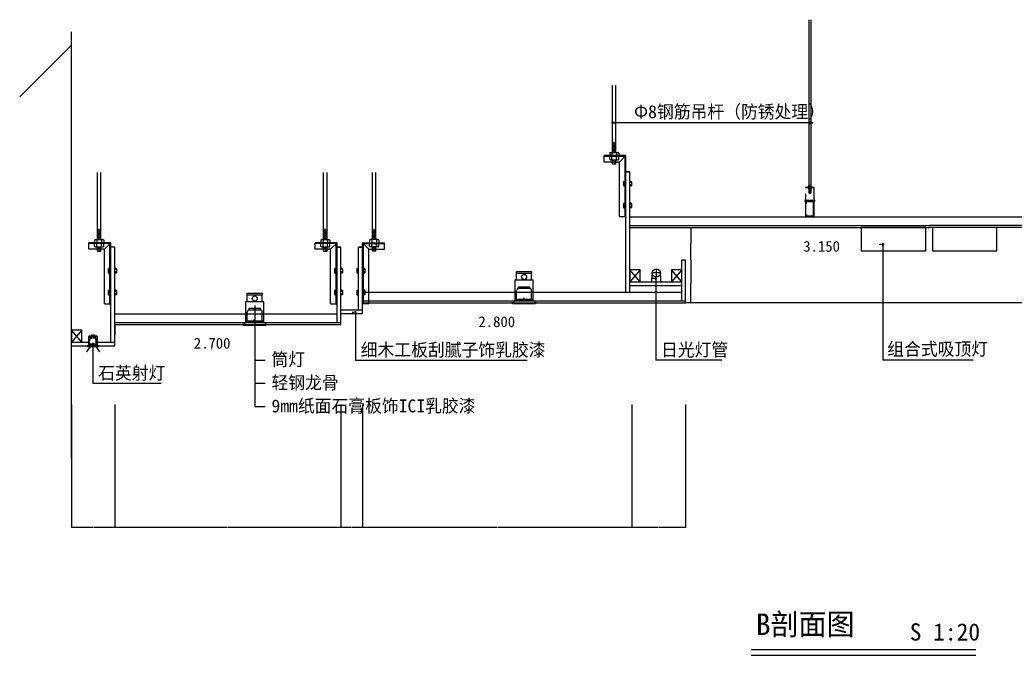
# Model space of a CAD drawing. Header units: metres. Extents: x 31158 to 39558, y -620 to 2330.
# Drawn here: x 31158 to 35777, y -620 to 2330 of the extents above; entities that cross this region are included whole.
import ezdxf

# ---------------------------------------------------------------- set-up
doc = ezdxf.new("R2010")
doc.units = ezdxf.units.M
for name, color, linetype in [('2', 96, 'Continuous'), ('20', 1, 'Continuous'), ('3', 2, 'Continuous'), ('5', 5, 'Continuous'), ('6', 1, 'Continuous'), ('7', 7, 'Continuous'), ('8', 7, 'Continuous'), ('D', 3, 'Continuous'), ('PUB_DIM', 3, 'Continuous'), ('PUB_TEXT', 7, 'Continuous'), ('家具', 2, 'Continuous')]:
    doc.layers.add(name, color=color, linetype=linetype)
doc.dimstyles.get("Standard").update_dxf_attribs({"dimtxt": 2.5, "dimasz": 2.5, "dimexe": 1.25, "dimexo": 0.625, "dimtad": 1, "dimcen": 2.5, "dimazin": 3, "dimtfac": 1, "dimtmove": 0, "dimatfit": 3})

# ---------------------------------------------------------------- blocks, each defined once
blk = doc.blocks.new('A$C4A56615C')
at = {"layer": '5'}
for p, q in [((101.83, 282.82), (0, 282.82)), ((0, 252.82), (0, 282.82)), ((97.83, 278.82), (0, 278.82)), ((71.83, 252.82), (101.83, 282.82)), ((97.83, 0), (97.83, 278.82)), ((101.83, 0), (101.83, 282.82)), ((39.35, 252.82), (0, 252.82)), ((71.83, 252.82), (55.35, 252.82)), ((71.83, 0), (71.83, 252.82)), ((71.83, 0), (101.83, 0))]:
    blk.add_line(p, q, dxfattribs=at)
at = {"layer": 'D'}
for p, q in [((55.35, 341.47), (39.35, 345.41)), ((55.35, 335.28), (39.35, 339.22)), ((55.35, 329.09), (39.35, 333.04)), ((55.35, 322.91), (39.35, 326.85)), ((55.35, 316.72), (39.35, 320.67)), ((55.35, 310.54), (39.35, 314.48)), ((55.35, 304.35), (39.35, 308.29)), ((55.35, 298.17), (39.35, 302.11)), ((55.35, 259.64), (39.35, 263.58)), ((55.35, 253.46), (39.35, 257.4)), ((55.35, 247.27), (39.35, 251.21))]:
    blk.add_line(p, q, dxfattribs=at)
at = {"layer": '家具', "color": 3}
for p, q in [((39.35, 298.17), (39.35, 609.46)), ((55.35, 298.17), (55.35, 609.46)), ((29.18, 298.17), (26.55, 295.54)), ((26.55, 295.54), (26.55, 282.82)), ((26.55, 266.1), (26.55, 278.82)), ((29.18, 298.17), (66.16, 298.17)), ((36.77, 295.54), (34.14, 298.17)), ((39.46, 298.17), (36.83, 295.54)), ((36.83, 295.54), (36.83, 282.82)), ((36.83, 266.1), (36.83, 278.82)), ((57.92, 295.54), (55.29, 298.17)), ((60.61, 298.17), (57.98, 295.54)), ((57.98, 295.54), (57.98, 282.82)), ((57.98, 266.1), (57.98, 278.82)), ((68.79, 295.54), (66.16, 298.17)), ((68.79, 295.54), (68.79, 282.82)), ((68.79, 266.1), (68.79, 278.82)), ((29.18, 263.47), (26.55, 266.1)), ((29.18, 263.47), (66.16, 263.47)), ((36.77, 266.1), (34.14, 263.47)), ((39.46, 263.47), (36.83, 266.1)), ((39.35, 244.21), (39.35, 263.58)), ((39.35, 244.21), (55.35, 244.21)), ((57.92, 266.1), (55.29, 263.47)), ((55.35, 244.21), (55.35, 263.53)), ((60.61, 263.47), (57.98, 266.1)), ((68.79, 266.1), (66.16, 263.47)), ((90.16, 161.83), (91.47, 163.15)), ((90.16, 161.83), (90.16, 143.34)), ((91.47, 158.04), (90.16, 159.35)), ((90.16, 156.69), (91.47, 158.01)), ((91.47, 147.46), (90.16, 148.78)), ((90.16, 146.12), (91.47, 147.43)), ((91.47, 142.03), (90.16, 143.34)), ((91.47, 163.15), (97.83, 163.15)), ((91.47, 158.01), (97.83, 158.01)), ((91.47, 147.43), (97.83, 147.43)), ((91.47, 142.03), (97.83, 142.03)), ((126.19, 163.15), (119.83, 163.15)), ((126.19, 158.01), (119.83, 158.01)), ((126.19, 147.43), (119.83, 147.43)), ((126.19, 142.03), (119.83, 142.03)), ((127.51, 161.83), (126.19, 163.15)), ((126.19, 158.04), (127.51, 159.35)), ((127.51, 156.69), (126.19, 158.01)), ((126.19, 147.46), (127.51, 148.78)), ((127.51, 146.12), (126.19, 147.43)), ((126.19, 142.03), (127.51, 143.34)), ((127.51, 161.83), (127.51, 143.34)), ((90.16, 60.81), (91.47, 62.12)), ((90.16, 60.81), (90.16, 42.32)), ((91.47, 57.01), (90.16, 58.32)), ((90.16, 55.66), (91.47, 56.98)), ((91.47, 46.44), (90.16, 47.75)), ((90.16, 45.09), (91.47, 46.41)), ((91.47, 62.12), (97.83, 62.12)), ((91.47, 56.98), (97.83, 56.98)), ((91.47, 46.41), (97.83, 46.41)), ((126.19, 62.12), (119.83, 62.12)), ((126.19, 56.98), (119.83, 56.98)), ((126.19, 46.41), (119.83, 46.41)), ((127.51, 60.81), (126.19, 62.12)), ((126.19, 57.01), (127.51, 58.32)), ((127.51, 55.66), (126.19, 56.98)), ((126.19, 46.44), (127.51, 47.75)), ((127.51, 45.09), (126.19, 46.41)), ((127.51, 60.81), (127.51, 42.32)), ((91.47, 41), (90.16, 42.32)), ((91.47, 41), (97.83, 41)), ((126.19, 41), (119.83, 41)), ((126.19, 41), (127.51, 42.32))]:
    blk.add_line(p, q, dxfattribs=at)
blk = doc.blocks.new('A$C199F71E8')
at = {"layer": '7'}
for p, q in [((20.27, 146.94), (20.27, 138.84)), ((21.71, 138.84), (20.27, 138.84)), ((21.71, 108.32), (21.71, 138.84)), ((91.17, 138.84), (21.71, 138.84)), ((21.71, 108.32), (14.13, 108.32)), ((91.17, 108.32), (21.71, 108.32)), ((21.71, 20.14), (21.71, 60.36)), ((30.17, 71.27), (30.17, 78.01)), ((30.17, 78.01), (82.86, 78.01)), ((30.17, 71.27), (82.86, 71.27)), ((82.86, 71.27), (82.86, 78.01)), ((91.33, 20.14), (91.33, 60.36)), ((3.99, 3.2), (109.05, 3.2)), ((14.13, 20.14), (98.9, 20.14)), ((14.13, 13.38), (98.9, 13.38))]:
    blk.add_line(p, q, dxfattribs=at)
for points in [[(14.13, 108.32), (14.13, 13.38), (3.99, 3.2), (0, 3.2), (2.82, 0), (110.22, 0.01), (113, 3.2), (109.05, 3.2), (98.9, 13.38), (98.9, 108.32), (91.17, 108.32), (91.17, 138.84), (92.52, 138.84), (92.52, 146.94), (20.32, 146.94)], [(91.17, 138.84), (53.44, 138.84), (21.79, 138.84)]]:
    blk.add_lwpolyline(points, dxfattribs=at)
blk.add_lwpolyline([(52.17, 20.14), (56.8, 20.14), (56.8, 24), (52.17, 24)], close=True, dxfattribs=at)
blk.add_circle((56.52, 123.42), 11.78, dxfattribs=at)
for centre, start, end in [((33.05, 60.31), 104.69, 179.74), ((79.99, 60.31), 0.26, 75.31)]:
    blk.add_arc(centre, 11.34, start, end, dxfattribs=at)
blk = doc.blocks.new('_DOT')
at = {"color": 0, "linetype": 'ByBlock'}
blk.add_line((-0.5, 0), (-1, 0), dxfattribs=at)
blk.add_lwpolyline([(-0.25, 0, 1), (0.25, 0, 1)], format="xyb", close=True, dxfattribs=at)
blk = doc.blocks.new('_CLOSEDFILLED')
at = {"color": 0, "linetype": 'BYBLOCK'}
blk.add_solid([(-1, 0), (0, 0), (-1, 0)], dxfattribs=at)
blk = doc.blocks.new('*D1')
for p, q in [((31598.3, 543.29), (31598.3, -26.55)), ((32648.3, 543.29), (32648.3, -26.55)), ((32121.3, -26.55), (31598.05, -26.55)), ((32648.55, -26.55), (32125.3, -26.55))]:
    blk.add_line(p, q)
at = {"layer": 'Defpoints'}
for p in [(31598.3, 543.29), (32648.3, 543.29), (32648.3, -26.55)]:
    blk.add_point(p, dxfattribs=at)
at = {"layer": 'PUB_DIM', "xscale": 0.25, "yscale": 0.25}
blk.add_blockref('_CLOSEDFILLED', (31598.3, -26.55), dxfattribs=at)
at = {"layer": 'PUB_DIM', "xscale": 0.25, "yscale": 0.25, "rotation": 180}
blk.add_blockref('_CLOSEDFILLED', (32648.3, -26.55), dxfattribs=at)
at = {"layer": 'PUB_DIM', "insert": (32123.3, -26.55), "char_height": 1, "attachment_point": 5}
blk.add_mtext('1050', dxfattribs=at)
blk = doc.blocks.new('*D2')
for p, q in [((31398.3, 543.29), (31398.3, -26.55)), ((31598.3, 543.29), (31598.3, -26.55)), ((31496.8, -26.55), (31398.05, -26.55)), ((31598.55, -26.55), (31499.8, -26.55))]:
    blk.add_line(p, q)
at = {"layer": 'Defpoints'}
for p in [(31398.3, 543.29), (31598.3, 543.29), (31598.3, -26.55)]:
    blk.add_point(p, dxfattribs=at)
at = {"layer": 'PUB_DIM', "xscale": 0.25, "yscale": 0.25}
blk.add_blockref('_CLOSEDFILLED', (31398.3, -26.55), dxfattribs=at)
at = {"layer": 'PUB_DIM', "xscale": 0.25, "yscale": 0.25, "rotation": 180}
blk.add_blockref('_CLOSEDFILLED', (31598.3, -26.55), dxfattribs=at)
at = {"layer": 'PUB_DIM', "insert": (31498.3, -26.55), "char_height": 1, "attachment_point": 5}
blk.add_mtext('200', dxfattribs=at)
blk = doc.blocks.new('*D3')
for p, q in [((31598.3, 915.82), (31598.3, 865.82)), ((31598.05, 865.82), (31597.8, 865.82)), ((31598.3, 815.82), (31598.3, 865.82)), ((31598.3, 865.82), (31598.3, 865.82)), ((31598.55, 865.82), (31598.8, 865.82))]:
    blk.add_line(p, q)
at = {"layer": 'Defpoints'}
for p in [(31598.3, 915.82), (31598.3, 865.82), (31598.3, 815.82)]:
    blk.add_point(p, dxfattribs=at)
at = {"layer": 'PUB_DIM', "xscale": 0.25, "yscale": 0.25}
blk.add_blockref('_CLOSEDFILLED', (31598.3, 865.82), dxfattribs=at)
at = {"layer": 'PUB_DIM', "xscale": 0.25, "yscale": 0.25, "rotation": 180}
blk.add_blockref('_CLOSEDFILLED', (31598.3, 865.82), dxfattribs=at)
at = {"layer": 'PUB_DIM', "insert": (31598.3, 866.945), "char_height": 1, "attachment_point": 5}
blk.add_mtext('0', dxfattribs=at)
blk = doc.blocks.new('*D5')
for p, q in [((34273.05, 1215.83), (34273.05, 1105.98)), ((34272.8, 1105.98), (34272.55, 1105.98)), ((34273.05, 1015.83), (34273.05, 1105.98)), ((34273.05, 1105.98), (34273.05, 1105.98)), ((34273.3, 1105.98), (34273.55, 1105.98))]:
    blk.add_line(p, q)
at = {"layer": 'Defpoints'}
for p in [(34273.05, 1215.83), (34273.05, 1105.98), (34273.05, 1015.83)]:
    blk.add_point(p, dxfattribs=at)
at = {"layer": 'PUB_DIM', "xscale": 0.25, "yscale": 0.25}
blk.add_blockref('_CLOSEDFILLED', (34273.05, 1105.98), dxfattribs=at)
at = {"layer": 'PUB_DIM', "xscale": 0.25, "yscale": 0.25, "rotation": 180}
blk.add_blockref('_CLOSEDFILLED', (34273.05, 1105.98), dxfattribs=at)
at = {"layer": 'PUB_DIM', "insert": (34273.05, 1107.105), "char_height": 1, "attachment_point": 5}
blk.add_mtext('0', dxfattribs=at)
blk = doc.blocks.new('*D6')
for p, q in [((32748.3, 543.29), (32748.3, -26.55)), ((33998.3, 543.29), (33998.3, -26.55)), ((33371.3, -26.55), (32748.05, -26.55)), ((33998.55, -26.55), (33375.3, -26.55))]:
    blk.add_line(p, q)
at = {"layer": 'Defpoints'}
for p in [(32748.3, 543.29), (33998.3, 543.29), (33998.3, -26.55)]:
    blk.add_point(p, dxfattribs=at)
at = {"layer": 'PUB_DIM', "xscale": 0.25, "yscale": 0.25}
blk.add_blockref('_CLOSEDFILLED', (32748.3, -26.55), dxfattribs=at)
at = {"layer": 'PUB_DIM', "xscale": 0.25, "yscale": 0.25, "rotation": 180}
blk.add_blockref('_CLOSEDFILLED', (33998.3, -26.55), dxfattribs=at)
at = {"layer": 'PUB_DIM', "insert": (33373.3, -26.55), "char_height": 1, "attachment_point": 5}
blk.add_mtext('1280', dxfattribs=at)
blk = doc.blocks.new('*D7')
for p, q in [((33998.3, 543.29), (33998.3, -26.55)), ((34248.3, 543.29), (34248.3, -26.55)), ((34121.8, -26.55), (33998.05, -26.55)), ((34248.55, -26.55), (34124.8, -26.55))]:
    blk.add_line(p, q)
at = {"layer": 'Defpoints'}
for p in [(33998.3, 543.29), (34248.3, 543.29), (34248.3, -26.55)]:
    blk.add_point(p, dxfattribs=at)
at = {"layer": 'PUB_DIM', "xscale": 0.25, "yscale": 0.25}
blk.add_blockref('_CLOSEDFILLED', (33998.3, -26.55), dxfattribs=at)
at = {"layer": 'PUB_DIM', "xscale": 0.25, "yscale": 0.25, "rotation": 180}
blk.add_blockref('_CLOSEDFILLED', (34248.3, -26.55), dxfattribs=at)
at = {"layer": 'PUB_DIM', "insert": (34123.3, -26.55), "char_height": 1, "attachment_point": 5}
blk.add_mtext('220', dxfattribs=at)
blk = doc.blocks.new('*D8')
for p, q in [((32648.3, 543.29), (32648.3, -26.55)), ((32748.3, 543.29), (32748.3, -26.55)), ((32696.8, -26.55), (32648.05, -26.55)), ((32748.55, -26.55), (32699.8, -26.55))]:
    blk.add_line(p, q)
at = {"layer": 'Defpoints'}
for p in [(32648.3, 543.29), (32748.3, 543.29), (32748.3, -26.55)]:
    blk.add_point(p, dxfattribs=at)
at = {"layer": 'PUB_DIM', "xscale": 0.25, "yscale": 0.25}
blk.add_blockref('_CLOSEDFILLED', (32648.3, -26.55), dxfattribs=at)
at = {"layer": 'PUB_DIM', "xscale": 0.25, "yscale": 0.25, "rotation": 180}
blk.add_blockref('_CLOSEDFILLED', (32748.3, -26.55), dxfattribs=at)
at = {"layer": 'PUB_DIM', "insert": (32698.3, -26.55), "char_height": 1, "attachment_point": 5}
blk.add_mtext('100', dxfattribs=at)
blk = doc.blocks.new('*D9')
for p, q in [((34273.05, 1365.83), (34273.05, 1290.83)), ((34272.8, 1290.83), (34272.55, 1290.83)), ((34273.05, 1215.83), (34273.05, 1290.83)), ((34273.05, 1290.83), (34273.05, 1290.83)), ((34273.3, 1290.83), (34273.55, 1290.83))]:
    blk.add_line(p, q)
at = {"layer": 'Defpoints'}
for p in [(34273.05, 1365.83), (34273.05, 1290.83), (34273.05, 1215.83)]:
    blk.add_point(p, dxfattribs=at)
at = {"layer": 'PUB_DIM', "xscale": 0.25, "yscale": 0.25}
blk.add_blockref('_CLOSEDFILLED', (34273.05, 1290.83), dxfattribs=at)
at = {"layer": 'PUB_DIM', "xscale": 0.25, "yscale": 0.25, "rotation": 180}
blk.add_blockref('_CLOSEDFILLED', (34273.05, 1290.83), dxfattribs=at)
at = {"layer": 'PUB_DIM', "insert": (34273.05, 1291.955), "char_height": 1, "attachment_point": 5}
blk.add_mtext('150', dxfattribs=at)

msp = doc.modelspace()

# ---------------------------------------------------------------- hatches: boundary and pattern name
at = {"layer": '2'}
h = msp.add_hatch(dxfattribs=at)
h.set_pattern_fill('ANSI31', scale=500)
h.paths.add_polyline_path([(31398.3, 2274.57), (31158.3, 2274.57), (31158.3, 296.26), (31398.3, 296.26)])
h.paths.add_polyline_path([(39558.3, 2274.57), (39358.3, 2274.57), (39358.3, 296.26), (39558.3, 296.26)])

# ---------------------------------------------------------------- linework, layer by layer
for p, q in [((31483.83, 813.26), (31466.98, 788.98)), ((31497.41, 813.26), (31497.41, 777.3)), ((31511, 813.26), (31527.85, 788.98))]:
    msp.add_line(p, q, dxfattribs=at)
at = {"layer": '20'}
msp.add_line((34551.76, -619.7), (35595.52, -619.7), dxfattribs=at)
msp.add_lwpolyline([(34551.76, -593.7), (35595.52, -593.7)], dxfattribs=at)
at = {"layer": '3'}
for p, q in [((31398.3, 296.26), (31398.3, 2274.57)), ((33971.3, 1624.59), (33989.3, 1624.59)), ((33989.3, 1624.59), (33971.3, 1624.59)), ((33971.3, 1624.59), (33989.3, 1624.59)), ((33989.3, 1624.59), (33971.3, 1624.59)), ((33989.3, 1064.82), (33989.3, 1624.59)), ((33989.3, 1365.82), (35378.3, 1365.82)), ((36767.3, 1365.82), (35378.3, 1365.82)), ((31598.3, 1274.91), (31580.3, 1274.91)), ((31598.3, 815.82), (31598.3, 1274.91)), ((32648.3, 1274.66), (32630.3, 1274.66)), ((32630.3, 1274.66), (32648.3, 1274.66)), ((32648.3, 915.83), (32648.3, 1274.66)), ((32748.3, 1274.66), (32730.3, 1274.66)), ((32730.3, 1274.66), (32748.3, 1274.66)), ((32730.3, 1274.66), (32748.3, 1274.66)), ((32748.3, 1274.66), (32730.3, 1274.66)), ((32748.3, 965.83), (32748.3, 1274.66)), ((34230.3, 1024.82), (34230.3, 1215.82)), ((34230.3, 1215.82), (34248.3, 1215.82)), ((34248.3, 1015.82), (34248.3, 1215.82)), ((32748.3, 965.82), (32748.3, 1024.82)), ((32648.3, 915.82), (32648.3, 983.82)), ((32748.3, 1015.82), (33444.6, 1015.82)), ((33552, 1015.82), (34248.3, 1015.82)), ((32648.3, 965.82), (32748.3, 965.82)), ((31598.3, 915.82), (32194.6, 915.82)), ((32302, 915.82), (32648.3, 915.82)), ((31398.3, 815.82), (31477, 815.82)), ((31517.83, 815.82), (31598.3, 815.82))]:
    msp.add_line(p, q, dxfattribs=at)
at = {"layer": '6'}
for p, q in [((31480.54, 824.59), (31485.22, 857.73)), ((31490.31, 864.8), (31494.03, 864.8)), ((31490.31, 864.8), (31490.31, 861.82)), ((31490.31, 860.53), (31490.31, 857.73)), ((31490.31, 860.53), (31494.03, 860.53)), ((31491.28, 867.42), (31493.07, 867.42)), ((31491.28, 867.42), (31491.28, 864.8)), ((31493.07, 867.42), (31493.07, 864.8)), ((31494.03, 864.8), (31494.03, 861.82)), ((31494.03, 860.53), (31494.03, 857.73)), ((31504.52, 864.8), (31500.79, 864.8)), ((31500.79, 864.8), (31500.79, 861.82)), ((31504.52, 860.53), (31500.79, 860.53)), ((31500.79, 860.53), (31500.79, 857.73)), ((31503.55, 867.42), (31501.76, 867.42)), ((31501.76, 867.42), (31501.76, 864.8)), ((31503.55, 867.42), (31503.55, 864.8)), ((31504.52, 864.8), (31504.52, 861.82)), ((31504.52, 860.53), (31504.52, 857.73)), ((31514.28, 824.59), (31509.6, 857.73)), ((31480.54, 824.59), (31480.54, 822.03)), ((31514.28, 824.59), (31514.28, 822.03))]:
    msp.add_line(p, q, dxfattribs=at)
for points in [[(35063.3, 1257.82), (35363.3, 1257.82), (35363.3, 1365.82), (35063.3, 1365.82)], [(35393.3, 1257.82), (35693.3, 1257.82), (35693.3, 1365.82), (35393.3, 1365.82)], [(31487.27, 853.8), (31489.64, 851.56), (31491.76, 853.81), (31489.39, 856.05)], [(31495.25, 853.8), (31497.62, 851.56), (31499.74, 853.81), (31497.37, 856.05)], [(31507.56, 853.8), (31505.19, 851.56), (31503.07, 853.81), (31505.44, 856.05)]]:
    msp.add_lwpolyline(points, close=True, dxfattribs=at)
for points in [[(31517.83, 815.82), (31517.83, 858.17, 0.41), (31514.18, 861.82), (31480.65, 861.82, 0.41), (31477, 858.17), (31477, 815.82)], [(31516.91, 815.82), (31516.91, 858.17, 0.41), (31514.18, 860.91), (31480.65, 860.91, 0.41), (31477.91, 858.17), (31477.91, 815.82)]]:
    msp.add_lwpolyline(points, format="xyb", dxfattribs=at)
for points in [[(31509.6, 857.73), (31485.22, 857.73)], [(31523.91, 815.52), (31523.91, 815.82), (31470.91, 815.82), (31470.91, 815.52)], [(31473.31, 813.26), (31521.52, 813.26)], [(31478.37, 822.03), (31478.37, 815.82)], [(31516.46, 822.03), (31478.37, 822.03)], [(31514.28, 824.59), (31480.54, 824.59)], [(31516.46, 815.82), (31516.46, 822.03)]]:
    msp.add_lwpolyline(points, dxfattribs=at)
for centre, start, end in [((31472.76, 815.15), 159.78, 286.4), ((31522.07, 815.15), 253.6, 20.22)]:
    msp.add_arc(centre, 1.96, start, end, dxfattribs=at)
at = {"layer": '8'}
msp.add_line((36508.3, 1015.82), (34248.3, 1015.82), dxfattribs=at)
at = {"layer": 'PUB_TEXT'}
for p, q in [((34840.12, 1851.85), (33908.81, 1851.85)), ((35163.7, 1287.22), (35163.7, 749.91)), ((34109.67, 1128.27), (34109.67, 750.17)), ((32247.92, 1003.8), (32247.92, 534.3)), ((32715.89, 971.02), (32715.89, 749.73)), ((31497.41, 824.59), (31497.41, 642.48)), ((32247.92, 750.3), (32295.92, 750.3)), ((32715.89, 749.73), (33513.22, 749.73)), ((34416.87, 750.17), (34109.67, 750.17)), ((35582.63, 749.91), (35163.7, 749.91)), ((31497.41, 642.48), (31814.21, 642.48)), ((32247.92, 642.3), (32295.92, 642.3)), ((32247.92, 534.3), (32295.92, 534.3))]:
    msp.add_line(p, q, dxfattribs=at)
at = {"layer": '家具'}
for p, q in [((34819.62, 2329.58), (34819.62, 1553.1)), ((34829.1, 2329.58), (34829.1, 1553.1)), ((33971.3, 1064.82), (33971.3, 1624.59)), ((33971.3, 1624.59), (33989.3, 1624.59)), ((34803.85, 1553.1), (34843.84, 1553.1)), ((34803.85, 1553.1), (34803.85, 1552.15)), ((34803.85, 1552.15), (34842.89, 1552.15)), ((34814.65, 1550.86), (34814.65, 1552.15)), ((34834.18, 1550.86), (34814.65, 1550.86)), ((34816.79, 1556.28), (34816.79, 1553.1)), ((34816.79, 1547.67), (34816.79, 1550.86)), ((34829.1, 1557.7), (34818.2, 1557.7)), ((34829.1, 1546.26), (34818.2, 1546.26)), ((34819.62, 1561.12), (34829.21, 1561.12)), ((34829.1, 1560.26), (34819.62, 1561.12)), ((34819.62, 1560.31), (34829.1, 1560.11)), ((34829.1, 1559.22), (34819.62, 1560.15)), ((34819.62, 1558.99), (34829.1, 1559.2)), ((34829.1, 1559.05), (34819.62, 1558.18)), ((34819.62, 1557.97), (34829.1, 1557.97)), ((34819.62, 1556.28), (34819.62, 1553.1)), ((34819.62, 1553.1), (34819.62, 1553.08)), ((34819.62, 1547.67), (34819.62, 1550.86)), ((34819.62, 1546.26), (34819.62, 1524.54)), ((34829.1, 1545.35), (34819.62, 1544.43)), ((34819.62, 1544.23), (34829.1, 1544.44)), ((34829.1, 1544.32), (34819.62, 1543.45)), ((34819.62, 1543.21), (34829.1, 1543.21)), ((34829.1, 1543.12), (34819.62, 1542.42)), ((34819.62, 1542.18), (34829.1, 1541.96)), ((34829.1, 1541.84), (34819.62, 1540.92)), ((34819.62, 1540.75), (34829.1, 1540.96)), ((34829.1, 1540.81), (34819.62, 1539.94)), ((34819.62, 1539.73), (34829.1, 1539.73)), ((34829.1, 1539.62), (34819.62, 1538.92)), ((34819.62, 1538.71), (34829.1, 1538.5)), ((34829.1, 1538.41), (34819.62, 1538.03)), ((34829.1, 1537.32), (34819.62, 1537.71)), ((34819.62, 1537.02), (34829.1, 1537.24)), ((34829.1, 1536.12), (34819.62, 1536.82)), ((34819.62, 1536), (34829.1, 1536)), ((34829.1, 1534.92), (34819.62, 1535.79)), ((34819.62, 1534.98), (34829.1, 1534.78)), ((34829.1, 1533.89), (34819.62, 1534.82)), ((34819.62, 1533.81), (34829.1, 1534.02)), ((34829.1, 1533.87), (34819.62, 1533)), ((34819.62, 1532.79), (34829.1, 1532.79)), ((34829.1, 1532.68), (34819.62, 1531.98)), ((34819.62, 1531.77), (34829.1, 1531.56)), ((34829.1, 1531.47), (34819.62, 1531.09)), ((34829.1, 1530.38), (34819.62, 1530.77)), ((34819.62, 1530.08), (34829.1, 1530.3)), ((34829.1, 1529.18), (34819.62, 1529.88)), ((34819.62, 1529.06), (34829.1, 1529.06)), ((34829.1, 1527.99), (34819.62, 1528.85)), ((34819.62, 1528.04), (34829.1, 1527.84)), ((34829.1, 1526.95), (34819.62, 1527.88)), ((34819.62, 1526.72), (34829.1, 1526.93)), ((34829.1, 1526.78), (34819.62, 1525.91)), ((34819.62, 1525.7), (34829.1, 1525.7)), ((34829.1, 1524.54), (34819.62, 1524.54)), ((34830.52, 1557.7), (34829.1, 1557.7)), ((34829.1, 1556.28), (34829.1, 1553.1)), ((34829.1, 1553.1), (34829.1, 1553.08)), ((34829.1, 1547.67), (34829.1, 1550.86)), ((34830.52, 1546.26), (34829.1, 1546.26)), ((34829.1, 1546.26), (34829.1, 1524.54)), ((34831.93, 1556.28), (34831.93, 1553.1)), ((34831.93, 1550.86), (34834.18, 1550.86)), ((34831.93, 1547.67), (34831.93, 1550.86)), ((34834.18, 1550.86), (34834.18, 1552.15)), ((34842.89, 1552.15), (34842.89, 1415.77)), ((34843.84, 1553.1), (34843.84, 1414.82)), ((34802.12, 1491.87), (34802.12, 1487.25)), ((34802.65, 1492.4), (34803.84, 1492.4)), ((34802.65, 1491.34), (34803.84, 1491.34)), ((34802.65, 1487.78), (34803.84, 1487.78)), ((34802.65, 1486.72), (34803.84, 1486.72)), ((34803.84, 1521.42), (34804.79, 1521.42)), ((34803.84, 1521.42), (34803.84, 1414.82)), ((34803.84, 1492.4), (34803.84, 1486.72)), ((34804.79, 1521.42), (34804.79, 1415.77)), ((34842.89, 1491.34), (34804.79, 1491.34)), ((34842.89, 1487.78), (34804.79, 1487.78)), ((34806.15, 1487.22), (34806.15, 1475.36)), ((34841.73, 1487.22), (34806.15, 1487.22)), ((34807.93, 1483.53), (34806.15, 1485.31)), ((34807.93, 1481.43), (34806.15, 1483.21)), ((34807.93, 1479.34), (34806.15, 1481.12)), ((34807.93, 1477.24), (34806.15, 1479.02)), ((34808.11, 1485.44), (34806.33, 1487.22)), ((34807.93, 1485.44), (34807.93, 1475.36)), ((34839.95, 1485.44), (34807.93, 1485.44)), ((34810.21, 1485.44), (34808.43, 1487.22)), ((34812.31, 1485.44), (34810.53, 1487.22)), ((34836.22, 1487.22), (34812.5, 1487.22)), ((34814.4, 1485.44), (34812.62, 1487.22)), ((34816.5, 1485.44), (34814.72, 1487.22)), ((34818.6, 1485.44), (34816.82, 1487.22)), ((34820.69, 1485.44), (34818.91, 1487.22)), ((34822.79, 1485.44), (34821.01, 1487.22)), ((34824.89, 1485.44), (34823.11, 1487.22)), ((34826.98, 1485.44), (34825.2, 1487.22)), ((34829.08, 1485.44), (34827.3, 1487.22)), ((34831.18, 1485.44), (34829.4, 1487.22)), ((34833.27, 1485.44), (34831.49, 1487.22)), ((34835.37, 1485.44), (34833.59, 1487.22)), ((34837.47, 1485.44), (34835.69, 1487.22)), ((34837.6, 1491.34), (34836.97, 1487.78)), ((34837.91, 1491.34), (34837.29, 1487.78)), ((34839.56, 1485.44), (34837.78, 1487.22)), ((34838.43, 1491.34), (34837.8, 1487.78)), ((34838.74, 1491.34), (34838.12, 1487.78)), ((34839.26, 1491.34), (34838.63, 1487.78)), ((34839.57, 1491.34), (34838.95, 1487.78)), ((34840.09, 1491.34), (34839.46, 1487.78)), ((34840.4, 1491.34), (34839.78, 1487.78)), ((34841.73, 1485.37), (34839.88, 1487.22)), ((34839.95, 1485.44), (34839.95, 1417.84)), ((34841.73, 1483.27), (34839.95, 1485.05)), ((34841.73, 1481.18), (34839.95, 1482.96)), ((34841.73, 1479.08), (34839.95, 1480.86)), ((34841.73, 1476.98), (34839.95, 1478.76)), ((34840.92, 1491.34), (34840.3, 1487.78)), ((34841.23, 1491.34), (34840.61, 1487.78)), ((34841.75, 1491.34), (34841.13, 1487.78)), ((34842.06, 1491.34), (34841.44, 1487.78)), ((34841.73, 1487.22), (34841.73, 1416.06)), ((34842.58, 1491.34), (34841.96, 1487.78)), ((34842.89, 1491.34), (34842.27, 1487.78)), ((34843.84, 1492.4), (34843.84, 1486.72)), ((34845.04, 1492.4), (34843.84, 1492.4)), ((34845.04, 1491.34), (34843.84, 1491.34)), ((34845.04, 1487.78), (34843.84, 1487.78)), ((34845.04, 1486.72), (34843.84, 1486.72)), ((34846.1, 1491.34), (34845.48, 1487.78)), ((34845.57, 1491.87), (34845.57, 1487.25)), ((34847.64, 1491.34), (34845.57, 1491.34)), ((34847.64, 1487.78), (34845.57, 1487.78)), ((34846.42, 1491.34), (34845.79, 1487.78)), ((34846.93, 1491.34), (34846.31, 1487.78)), ((34847.25, 1491.34), (34846.62, 1487.78)), ((34847.64, 1487.78), (34847.64, 1491.34)), ((34807.71, 1475.36), (34806.15, 1476.92)), ((34807.93, 1475.36), (34806.15, 1475.36)), ((34841.73, 1474.89), (34839.95, 1476.67)), ((34841.73, 1472.79), (34839.95, 1474.57)), ((34841.73, 1470.69), (34839.95, 1472.47)), ((34841.73, 1468.6), (34839.95, 1470.38)), ((34841.73, 1466.5), (34839.95, 1468.28)), ((34841.73, 1464.4), (34839.95, 1466.18)), ((34841.73, 1462.31), (34839.95, 1464.09)), ((34841.73, 1460.21), (34839.95, 1461.99)), ((34841.73, 1458.11), (34839.95, 1459.89)), ((34841.73, 1456.02), (34839.95, 1457.8)), ((34841.73, 1453.92), (34839.95, 1455.7)), ((34841.73, 1451.82), (34839.95, 1453.6)), ((34841.73, 1449.73), (34839.95, 1451.51)), ((34841.73, 1447.63), (34839.95, 1449.41)), ((34841.73, 1445.54), (34839.95, 1447.31)), ((34841.73, 1443.44), (34839.95, 1445.22)), ((34841.73, 1441.34), (34839.95, 1443.12)), ((34841.73, 1439.25), (34839.95, 1441.02)), ((34841.73, 1437.15), (34839.95, 1438.93)), ((34841.73, 1435.05), (34839.95, 1436.83)), ((34841.73, 1432.96), (34839.95, 1434.73)), ((34841.73, 1430.86), (34839.95, 1432.64)), ((33989.3, 1414.82), (36767.3, 1414.82)), ((34803.84, 1414.82), (34843.84, 1414.82)), ((34804.79, 1415.77), (34842.89, 1415.77)), ((34807.93, 1427.92), (34806.15, 1427.92)), ((34806.15, 1427.92), (34806.15, 1416.06)), ((34807.93, 1424.82), (34806.15, 1426.6)), ((34807.93, 1422.73), (34806.15, 1424.51)), ((34807.93, 1420.63), (34806.15, 1422.41)), ((34807.93, 1418.53), (34806.15, 1420.31)), ((34808.31, 1416.06), (34806.15, 1418.22)), ((34806.21, 1416.06), (34806.15, 1416.12)), ((34841.73, 1416.06), (34806.15, 1416.06)), ((34807.93, 1426.92), (34806.93, 1427.92)), ((34807.93, 1427.92), (34807.93, 1417.84)), ((34839.95, 1417.84), (34807.93, 1417.84)), ((34810.4, 1416.06), (34808.63, 1417.84)), ((34812.5, 1416.06), (34810.72, 1417.84)), ((34814.6, 1416.06), (34812.82, 1417.84)), ((34816.69, 1416.06), (34814.92, 1417.84)), ((34818.79, 1416.06), (34817.01, 1417.84)), ((34820.89, 1416.06), (34819.11, 1417.84)), ((34822.98, 1416.06), (34821.2, 1417.84)), ((34825.08, 1416.06), (34823.3, 1417.84)), ((34827.18, 1416.06), (34825.4, 1417.84)), ((34829.27, 1416.06), (34827.49, 1417.84)), ((34831.37, 1416.06), (34829.59, 1417.84)), ((34833.47, 1416.06), (34831.69, 1417.84)), ((34835.56, 1416.06), (34833.78, 1417.84)), ((34837.66, 1416.06), (34835.88, 1417.84)), ((34839.76, 1416.06), (34837.98, 1417.84)), ((34841.73, 1428.76), (34839.95, 1430.54)), ((34841.73, 1426.67), (34839.95, 1428.44)), ((34841.73, 1424.57), (34839.95, 1426.35)), ((34841.73, 1422.47), (34839.95, 1424.25)), ((34841.73, 1420.38), (34839.95, 1422.15)), ((34841.73, 1418.28), (34839.95, 1420.06)), ((34841.73, 1416.18), (34839.95, 1417.96)), ((33989.3, 1374.82), (35378.3, 1374.82)), ((36767.3, 1374.82), (35378.3, 1374.82)), ((31580.3, 833.82), (31580.3, 1274.91)), ((32630.3, 924.83), (32630.3, 1274.66)), ((32730.3, 983.83), (32730.3, 1274.66)), ((34036.6, 1113.82), (33989.3, 1168.83)), ((34036.6, 1168.83), (33989.3, 1113.82)), ((34111.91, 1173.69), (34111.91, 1135.82)), ((34230.3, 1168.83), (34182.99, 1113.82)), ((34230.3, 1113.82), (34182.99, 1168.83)), ((33989.3, 1113.82), (34230.3, 1113.82)), ((34130.84, 1154.75), (34092.97, 1154.75)), ((32748.3, 1064.82), (34230.3, 1064.82)), ((33989.3, 1095.82), (34230.3, 1095.82)), ((32730.3, 983.82), (32730.3, 1024.82)), ((32748.3, 1024.82), (33545.04, 1024.82)), ((33545.04, 1024.82), (34248.3, 1024.82)), ((32648.3, 983.82), (32748.3, 983.82)), ((31598.3, 964.82), (32630.3, 964.82)), ((31598.3, 924.82), (32290.68, 924.82)), ((32290.68, 924.82), (32648.3, 924.82)), ((31445.6, 833.82), (31398.3, 888.83)), ((31445.6, 888.83), (31398.3, 833.82)), ((31398.3, 833.82), (31477, 833.82)), ((31517.83, 833.82), (31598.3, 833.82))]:
    msp.add_line(p, q, dxfattribs=at)
for points in [[(33989.3, 1113.82), (34036.6, 1113.82), (34036.6, 1168.83), (33989.3, 1168.83)], [(34182.99, 1113.82), (34230.3, 1113.82), (34230.3, 1168.83), (34182.99, 1168.83)], [(31398.3, 833.82), (31445.6, 833.82), (31445.6, 888.83), (31398.3, 888.83)]]:
    msp.add_lwpolyline(points, close=True, dxfattribs=at)
msp.add_circle((34111.91, 1154.75), 18.93, dxfattribs=at)
for centre, radius, start, end in [((34818.2, 1556.28), 1.41, 90, 180), ((34818.2, 1547.67), 1.41, 180, 270), ((34818.2, 1556.28), 1.41, 0, 90), ((34818.2, 1547.67), 1.41, 270, 0), ((34821.03, 1556.28), 1.41, 90, 180), ((34821.03, 1547.67), 1.41, 180, 270), ((34827.69, 1556.28), 1.41, 0, 90), ((34827.69, 1547.67), 1.41, 270, 0), ((34830.52, 1556.28), 1.41, 90, 180), ((34830.52, 1547.67), 1.41, 180, 270), ((34830.52, 1556.28), 1.41, 0, 90), ((34830.52, 1547.67), 1.41, 270, 0), ((34802.65, 1491.87), 0.53, 90, 180), ((34802.65, 1491.87), 0.53, 180, 270), ((34802.65, 1490.81), 0.53, 90, 180), ((34802.65, 1488.31), 0.53, 180, 270), ((34802.65, 1487.25), 0.53, 90, 180), ((34802.65, 1487.25), 0.53, 180, 270), ((34845.04, 1491.87), 0.53, 0, 90), ((34845.04, 1491.87), 0.53, 270, 0), ((34845.04, 1490.81), 0.53, 0, 90), ((34845.04, 1488.31), 0.53, 270, 0), ((34845.04, 1487.25), 0.53, 0, 90), ((34845.04, 1487.25), 0.53, 270, 0), ((34504.65, 1103.35), 414.88, 172.88, 178.55), ((33719.16, 1103.35), 414.88, 1.45, 7.12)]:
    msp.add_arc(centre, radius, start, end, dxfattribs=at)

# ---------------------------------------------------------------- block references
for p in [(33869.47, 1416.49), (31478.47, 1011.9), (32528.53, 1011.9)]:
    msp.add_blockref('A$C4A56615C', p)
at = {"xscale": -1}
msp.add_blockref('A$C4A56615C', (32850.13, 1011.9), dxfattribs=at)
at = {"layer": 'PUB_DIM'}
for p in [(33441.78, 1012.62), (32191.78, 912.63)]:
    msp.add_blockref('A$C199F71E8', p, dxfattribs=at)
at = {"layer": 'PUB_TEXT', "xscale": 15, "yscale": 15, "zscale": 15, "rotation": 180}
for p in [(33908.81, 1851.85), (34823.6, 1851.85)]:
    msp.add_blockref('_DOT', p, dxfattribs=at)
at = {"layer": 'PUB_TEXT'}
for p, xscale, yscale, zscale in [((35163.7, 1287.22), 15, 15, 15), ((34109.67, 1128.27), 15, 15, 15), ((32715.76, 971.02), 16, 16, 16), ((31497.41, 824.59), 15, 15, 15)]:
    msp.add_blockref('_DOT', p, dxfattribs=dict(at, xscale=xscale, yscale=yscale, zscale=zscale))

# ---------------------------------------------------------------- texts
at = {"layer": '8'}
for s, height, p in [('B剖面图', 100, (34574.25, -526.65)), ('S 1:20', 80, (35288.36, -552.14))]:
    msp.add_text(s, height=height, dxfattribs=at).set_placement(p)
at = {"layer": 'PUB_TEXT'}
for s, height, p in [('Φ8钢筋吊杆（防锈处理）', 60, (34008.48, 1873.37)), ('3.150', 50, (34794.38, 1253.36)), ('2.800', 50, (33286.46, 903.35)), ('2.700', 50, (31965.43, 803.36)), ('细木工板刮腻子饰乳胶漆', 60, (32739.89, 767.73)), ('日光灯管', 60, (34133.67, 768.17)), ('组合式吸顶灯', 60, (35184.07, 771.43)), ('筒灯', 60, (32325.92, 723.3)), ('石英射灯', 60, (31521.41, 660.48)), ('轻钢龙骨', 60, (32325.92, 615.3)), ('9mm纸面石膏板饰ICI乳胶漆', 60, (32325.92, 507.3))]:
    msp.add_text(s, height=height, dxfattribs=at).set_placement(p)

# ---------------------------------------------------------------- dimensions: what is measured, and where the dimension line sits
at = {"layer": 'PUB_DIM'}
for base, p1, p2, text, picture, middle in [((34273.05, 1290.83), (34273.05, 1215.83), (34273.05, 1365.83), '150', '*D9', (34273.05, 1291.955)), ((33998.3, -26.55), (33998.3, 543.29), (32748.3, 543.29), '1280', '*D6', (33373.3, -26.55)), ((34248.3, -26.55), (34248.3, 543.29), (33998.3, 543.29), '220', '*D7', (34123.3, -26.55))]:
    dim = msp.add_linear_dim(base=base, p1=p1, p2=p2, text=text, dimstyle='Standard', dxfattribs=at)
    dim.commit()
    dim.dimension.update_dxf_attribs({"geometry": picture, "text_midpoint": middle})
for base, p1, p2, picture, middle in [((34273.05, 1105.98), (34273.05, 1015.83), (34273.05, 1215.83), '*D5', (34273.05, 1107.105)), ((31598.3, 865.82), (31598.3, 815.82), (31598.3, 915.82), '*D3', (31598.3, 866.945)), ((31598.3, -26.55), (31598.3, 543.29), (31398.3, 543.29), '*D2', (31498.3, -26.55)), ((32648.3, -26.55), (32648.3, 543.29), (31598.3, 543.29), '*D1', (32123.3, -26.55)), ((32748.3, -26.55), (32748.3, 543.29), (32648.3, 543.29), '*D8', (32698.3, -26.55))]:
    dim = msp.add_linear_dim(base=base, p1=p1, p2=p2, dimstyle='Standard', dxfattribs=at)
    dim.commit()
    dim.dimension.update_dxf_attribs({"geometry": picture, "text_midpoint": middle})

doc.saveas('drawing.dxf')
